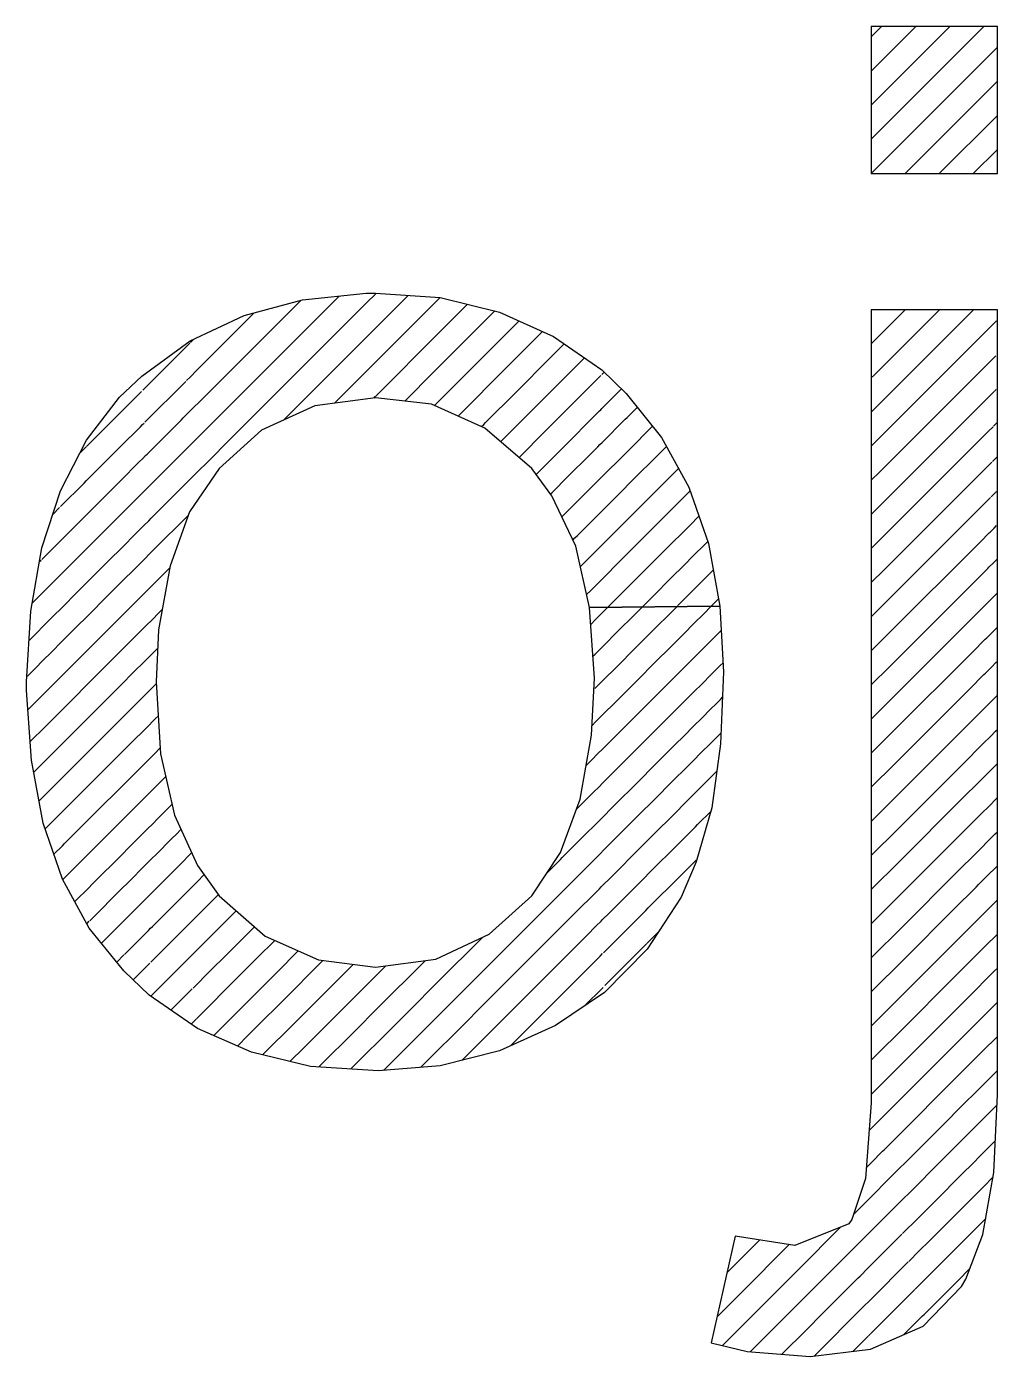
# Model space of a CAD drawing. Header units: metres. Extents: x 0 to 7795, y 0 to 4205.
# Drawn here: x 7277.01 to 7287.07, y 679.2 to 692.99 of the extents above; entities that cross this region are included whole.
import ezdxf

# ---------------------------------------------------------------- set-up
doc = ezdxf.new("R2010")
doc.units = ezdxf.units.M
doc.layers.add('MTH-CARIMBO-TXT1', color=1, linetype='Continuous')

msp = doc.modelspace()

# ---------------------------------------------------------------- linework, layer by layer
at = {"layer": 'MTH-CARIMBO-TXT1', "linetype": 'Continuous'}
for p, q in [((7285.76283, 691.817743), (7286.930269, 692.985183)), ((7285.76283, 692.171296), (7286.576716, 692.985183)), ((7285.76283, 692.52485), (7286.223163, 692.985183)), ((7285.76283, 692.878403), (7285.869609, 692.985183)), ((7285.781264, 691.482624), (7287.070224, 692.771584)), ((7286.113328, 691.461135), (7287.070224, 692.41803)), ((7286.466882, 691.461135), (7287.070224, 692.064477)), ((7286.820435, 691.461135), (7287.070224, 691.710923)), ((7285.76283, 691.46419), (7285.781264, 691.482624)), ((7279.319426, 689.61698), (7279.851651, 690.149205)), ((7279.903739, 689.847739), (7280.248633, 690.192633)), ((7280.534402, 690.124849), (7280.622904, 690.213351)), ((7280.622904, 689.859798), (7280.961511, 690.198404)), ((7280.622904, 689.506244), (7281.292967, 690.176307)), ((7279.273058, 689.924166), (7279.366264, 690.017372)), ((7279.940388, 689.530835), (7280.438288, 690.028735)), ((7280.438288, 690.028735), (7280.534402, 690.124849)), ((7281.384856, 689.914643), (7281.577525, 690.107312)), ((7281.475063, 689.651297), (7281.861755, 690.037988)), ((7285.779966, 689.713559), (7286.115556, 690.049149)), ((7285.797143, 689.377182), (7286.46911, 690.049149)), ((7285.81432, 689.040806), (7286.822663, 690.049149)), ((7278.771823, 689.42293), (7279.248372, 689.899479)), ((7279.248372, 689.899479), (7279.273058, 689.924166)), ((7281.2643, 689.794086), (7281.384856, 689.914643)), ((7281.958754, 689.781435), (7282.111673, 689.934353)), ((7285.831496, 688.704429), (7287.061871, 689.934804)), ((7278.706652, 689.711313), (7278.741041, 689.745702)), ((7279.711422, 689.655422), (7279.903739, 689.847739)), ((7280.142967, 689.37986), (7280.563492, 689.800385)), ((7280.563492, 689.800385), (7280.622904, 689.859798)), ((7280.650421, 689.180208), (7281.2643, 689.794086)), ((7281.865875, 689.688555), (7281.958754, 689.781435)), ((7282.019479, 689.488606), (7282.354944, 689.82407)), ((7278.211853, 689.216513), (7278.700395, 689.705056)), ((7279.17846, 689.476014), (7279.319426, 689.61698)), ((7279.365794, 689.309794), (7279.711422, 689.655422)), ((7281.233104, 689.409337), (7281.475063, 689.651297)), ((7281.56527, 689.38795), (7281.865875, 689.688555)), ((7282.466471, 689.582045), (7282.486389, 689.601962)), ((7282.486389, 689.601962), (7282.580234, 689.695808)), ((7285.76283, 689.696423), (7285.779966, 689.713559)), ((7278.836994, 689.134548), (7279.17846, 689.476014)), ((7279.548901, 689.139348), (7279.940388, 689.530835)), ((7280.198836, 689.082176), (7280.592581, 689.475922)), ((7280.592581, 689.475922), (7280.622904, 689.506244)), ((7281.815726, 689.284853), (7282.019479, 689.488606)), ((7282.080204, 689.195778), (7282.431146, 689.54672)), ((7282.431146, 689.54672), (7282.466471, 689.582045)), ((7282.520426, 689.282446), (7282.789863, 689.551883)), ((7285.848673, 688.368052), (7287.034009, 689.553388)), ((7287.034009, 689.553388), (7287.052617, 689.571996)), ((7278.66604, 689.317147), (7278.701318, 689.352425)), ((7278.701318, 689.352425), (7278.771823, 689.42293)), ((7279.977036, 689.21393), (7280.142967, 689.37986)), ((7280.926451, 689.102684), (7281.233104, 689.409337)), ((7281.234788, 689.057468), (7281.56527, 689.38795)), ((7282.554464, 688.962931), (7282.959809, 689.368276)), ((7282.968981, 689.377448), (7282.99506, 689.403527)), ((7285.76283, 689.342869), (7285.797143, 689.377182)), ((7277.972032, 688.976693), (7278.197519, 689.20218)), ((7278.233537, 688.884645), (7278.65682, 689.307928)), ((7279.108548, 689.052549), (7279.365794, 689.309794)), ((7279.668425, 688.905319), (7279.977036, 689.21393)), ((7281.655477, 689.124604), (7281.815726, 689.284853)), ((7281.765576, 688.88115), (7282.080204, 689.195778)), ((7282.361822, 689.123842), (7282.463243, 689.225263)), ((7282.463243, 689.225263), (7282.520426, 689.282446)), ((7282.97061, 689.025524), (7283.174476, 689.229389)), ((7287.006146, 689.171972), (7287.039071, 689.204896)), ((7287.042725, 689.208551), (7287.057348, 689.223174)), ((7278.69982, 688.997374), (7278.836994, 689.134548)), ((7278.902165, 688.846166), (7279.108548, 689.052549)), ((7279.412161, 689.002608), (7279.548901, 689.139348)), ((7280.605664, 689.135451), (7280.621671, 689.151458)), ((7280.622904, 689.152691), (7280.650421, 689.180208)), ((7281.479301, 688.948428), (7281.655477, 689.124604)), ((7282.140929, 688.902949), (7282.361822, 689.123842)), ((7285.86585, 688.031676), (7287.006146, 689.171972)), ((7277.627487, 688.632147), (7277.960503, 688.965164)), ((7277.960503, 688.965164), (7277.972032, 688.976693)), ((7278.255222, 688.552776), (7278.613245, 688.910799)), ((7278.613245, 688.910799), (7278.631182, 688.928736)), ((7278.631182, 688.928736), (7278.69982, 688.997374)), ((7279.038636, 688.629084), (7279.412161, 689.002608)), ((7282.460014, 688.86848), (7282.554464, 688.962931)), ((7282.588502, 688.643415), (7282.89891, 688.953823)), ((7282.89891, 688.953823), (7282.946723, 689.001636)), ((7282.946723, 689.001636), (7282.959043, 689.013956)), ((7282.959043, 689.013956), (7282.97061, 689.025524)), ((7282.97224, 688.6736), (7283.213071, 688.914431)), ((7283.213071, 688.914431), (7283.232118, 688.933478)), ((7283.232118, 688.933478), (7283.337866, 689.039226)), ((7285.76283, 688.989316), (7285.81432, 689.040806)), ((7277.974677, 688.625784), (7278.186471, 688.837578)), ((7278.186471, 688.837578), (7278.208207, 688.859315)), ((7278.208207, 688.859315), (7278.225257, 688.876364)), ((7278.698322, 688.642322), (7278.902165, 688.846166)), ((7281.723815, 688.839388), (7281.745684, 688.861258)), ((7281.745684, 688.861258), (7281.765576, 688.88115)), ((7281.921477, 688.683497), (7282.140929, 688.902949)), ((7282.292498, 688.700965), (7282.460014, 688.86848)), ((7283.244934, 688.592741), (7283.495358, 688.843165)), ((7285.883026, 687.695299), (7286.978284, 688.790557)), ((7286.978284, 688.790557), (7287.025524, 688.837797)), ((7287.030767, 688.84304), (7287.051749, 688.864022)), ((7287.051749, 688.864022), (7287.06533, 688.877603)), ((7278.596325, 688.540325), (7278.698322, 688.642322)), ((7282.201654, 688.61012), (7282.292498, 688.700965)), ((7282.456785, 688.511698), (7282.588502, 688.643415)), ((7282.92752, 688.62888), (7282.950585, 688.651945)), ((7282.950585, 688.651945), (7282.97224, 688.6736)), ((7283.594656, 688.58891), (7283.639868, 688.634121)), ((7285.76283, 688.635763), (7285.831496, 688.704429)), ((7277.558105, 688.562766), (7277.623371, 688.628031)), ((7277.629563, 688.280671), (7277.939137, 688.590245)), ((7277.939137, 688.590245), (7277.974677, 688.625784)), ((7278.175422, 688.472976), (7278.212276, 688.50983)), ((7278.212276, 688.50983), (7278.241183, 688.538737)), ((7278.241183, 688.538737), (7278.255222, 688.552776)), ((7278.276907, 688.220907), (7278.56967, 688.51367)), ((7278.56967, 688.51367), (7278.596325, 688.540325)), ((7278.696824, 688.287271), (7278.967336, 688.557784)), ((7278.967336, 688.557784), (7279.038636, 688.629084)), ((7282.111402, 688.519869), (7282.201654, 688.61012)), ((7282.289289, 688.344203), (7282.456785, 688.511698)), ((7282.62254, 688.3239), (7282.838011, 688.53937)), ((7282.838011, 688.53937), (7282.92752, 688.62888)), ((7282.973869, 688.321675), (7283.19983, 688.547636)), ((7283.19983, 688.547636), (7283.244934, 688.592741)), ((7283.257751, 688.252004), (7283.584654, 688.578907)), ((7283.584654, 688.578907), (7283.594656, 688.58891)), ((7287.01881, 688.477529), (7287.046151, 688.50487)), ((7287.046151, 688.50487), (7287.063847, 688.522566)), ((7277.977322, 688.274876), (7278.175422, 688.472976)), ((7283.609011, 688.249711), (7283.765429, 688.406129)), ((7285.76283, 688.282209), (7285.848673, 688.368052)), ((7285.900203, 687.358922), (7286.950422, 688.409141)), ((7286.950422, 688.409141), (7287.011978, 688.470697)), ((7277.359066, 688.010173), (7277.603115, 688.254222)), ((7277.603115, 688.254222), (7277.629563, 688.280671)), ((7277.917772, 688.215325), (7277.977322, 688.274876)), ((7278.257109, 688.201109), (7278.276907, 688.220907)), ((7278.561468, 688.151915), (7278.696824, 688.287271)), ((7282.453556, 688.154916), (7282.62254, 688.3239)), ((7282.777111, 688.124918), (7282.908318, 688.256124)), ((7282.908318, 688.256124), (7282.942127, 688.289933)), ((7282.942127, 688.289933), (7282.973869, 688.321675)), ((7283.186588, 688.180841), (7283.257751, 688.252004)), ((7283.574406, 688.215106), (7283.609011, 688.249711)), ((7277.63164, 687.929194), (7277.917772, 688.215325)), ((7277.979967, 687.923967), (7278.164374, 688.108374)), ((7278.164374, 688.108374), (7278.216344, 688.160345)), ((7278.216344, 688.160345), (7278.257109, 688.201109)), ((7278.298591, 687.889038), (7278.526095, 688.116542)), ((7278.526095, 688.116542), (7278.561468, 688.151915)), ((7282.439282, 688.140642), (7282.453556, 688.154916)), ((7282.656577, 688.004384), (7282.777111, 688.124918)), ((7282.975498, 687.969751), (7283.186588, 688.180841)), ((7283.270567, 687.911267), (7283.574406, 688.215106)), ((7283.623366, 687.910512), (7283.871697, 688.158843)), ((7283.873683, 688.160829), (7283.885947, 688.173093)), ((7286.922559, 688.027725), (7286.998432, 688.103598)), ((7287.006853, 688.112019), (7287.040552, 688.145718)), ((7287.040552, 688.145718), (7287.062364, 688.16753)), ((7277.277353, 687.92846), (7277.349108, 688.000216)), ((7282.555977, 687.903783), (7282.656577, 688.004384)), ((7282.933669, 687.927922), (7282.975498, 687.969751)), ((7285.76283, 687.928656), (7285.86585, 688.031676)), ((7285.91738, 687.022546), (7286.922559, 688.027725)), ((7277.361023, 687.658577), (7277.582859, 687.880413)), ((7277.582859, 687.880413), (7277.63164, 687.929194)), ((7277.633717, 687.577717), (7277.896406, 687.840406)), ((7277.896406, 687.840406), (7277.979967, 687.923967)), ((7278.153325, 687.743772), (7278.220413, 687.81086)), ((7278.220413, 687.81086), (7278.273034, 687.863481)), ((7278.273034, 687.863481), (7278.298591, 687.889038)), ((7278.52661, 687.763504), (7278.681373, 687.918266)), ((7282.716212, 687.710465), (7282.889115, 687.883368)), ((7282.889115, 687.883368), (7282.933669, 687.927922)), ((7282.977128, 687.617827), (7283.173346, 687.814046)), ((7283.173346, 687.814046), (7283.270567, 687.911267)), ((7283.283383, 687.57053), (7283.564158, 687.851304)), ((7283.564158, 687.851304), (7283.623366, 687.910512)), ((7283.864727, 687.79832), (7283.880354, 687.813947)), ((7283.880354, 687.813947), (7283.97686, 687.910453)), ((7287.034954, 687.786566), (7287.060881, 687.812493)), ((7277.982612, 687.573059), (7278.153325, 687.743772)), ((7278.320276, 687.557169), (7278.482519, 687.719413)), ((7278.482519, 687.719413), (7278.52661, 687.763504)), ((7282.669251, 687.663504), (7282.690615, 687.684868)), ((7282.690615, 687.684868), (7282.716212, 687.710465)), ((7283.637721, 687.571314), (7283.864727, 687.79832)), ((7285.76283, 687.575102), (7285.883026, 687.695299)), ((7286.894697, 687.64631), (7286.984886, 687.736498)), ((7286.984886, 687.736498), (7286.994896, 687.746508)), ((7286.994896, 687.746508), (7287.034954, 687.786566)), ((7277.16455, 687.462104), (7277.329691, 687.627245)), ((7277.329691, 687.627245), (7277.361023, 687.658577)), ((7277.562604, 687.506604), (7277.633717, 687.577717)), ((7277.87504, 687.465487), (7277.982612, 687.573059)), ((7278.28896, 687.525854), (7278.320276, 687.557169)), ((7282.869912, 687.510612), (7282.92521, 687.56591)), ((7282.92521, 687.56591), (7282.977128, 687.617827)), ((7283.160105, 687.447251), (7283.283383, 687.57053)), ((7283.55391, 687.487503), (7283.637721, 687.571314)), ((7283.887024, 687.467064), (7284.067774, 687.647814)), ((7285.934556, 686.686169), (7286.894697, 687.64631)), ((7277.138781, 687.436335), (7277.157819, 687.455373)), ((7277.36298, 687.30698), (7277.562604, 687.506604)), ((7277.635793, 687.226241), (7277.87504, 687.465487)), ((7278.142277, 687.37917), (7278.224481, 687.461375)), ((7278.224481, 687.461375), (7278.28896, 687.525854)), ((7282.746969, 687.387668), (7282.869912, 687.510612)), ((7282.978757, 687.265903), (7283.160105, 687.447251)), ((7283.2962, 687.229792), (7283.55391, 687.487503)), ((7283.652076, 687.232115), (7283.857758, 687.437797)), ((7283.857758, 687.437797), (7283.887024, 687.467064)), ((7286.982938, 687.380997), (7287.029355, 687.427414)), ((7287.029355, 687.427414), (7287.059398, 687.457457)), ((7287.059398, 687.457457), (7287.070224, 687.468283)), ((7277.166391, 687.110392), (7277.310274, 687.254275)), ((7277.310274, 687.254275), (7277.36298, 687.30698)), ((7277.985257, 687.222151), (7278.142277, 687.37917)), ((7278.34196, 687.225301), (7278.438944, 687.322285)), ((7278.438944, 687.322285), (7278.489347, 687.372688)), ((7282.916752, 687.203898), (7282.978757, 687.265903)), ((7283.893695, 687.120181), (7284.061316, 687.287802)), ((7284.061316, 687.287802), (7284.078828, 687.305314)), ((7284.078828, 687.305314), (7284.125328, 687.351814)), ((7285.76283, 687.221549), (7285.900203, 687.358922)), ((7285.951733, 686.349792), (7286.866835, 687.264894)), ((7286.866835, 687.264894), (7286.97134, 687.369399)), ((7286.97134, 687.369399), (7286.982938, 687.380997)), ((7277.364937, 686.955384), (7277.542348, 687.132795)), ((7277.542348, 687.132795), (7277.635793, 687.226241)), ((7277.853674, 687.090568), (7277.985257, 687.222151)), ((7278.22855, 687.11189), (7278.304886, 687.188226)), ((7278.304886, 687.188226), (7278.34196, 687.225301)), ((7282.81156, 687.098706), (7282.85071, 687.137856)), ((7282.85071, 687.137856), (7282.916752, 687.203898)), ((7283.146863, 687.080456), (7283.2962, 687.229792)), ((7283.309016, 686.889055), (7283.543662, 687.123702)), ((7283.543662, 687.123702), (7283.652076, 687.232115)), ((7283.850788, 687.077274), (7283.893695, 687.120181)), ((7277.066133, 687.010133), (7277.140204, 687.084205)), ((7277.140204, 687.084205), (7277.166391, 687.110392)), ((7277.63787, 686.874764), (7277.853674, 687.090568)), ((7277.987902, 686.871242), (7278.131228, 687.014568)), ((7278.131228, 687.014568), (7278.22855, 687.11189)), ((7282.980386, 686.913979), (7283.146863, 687.080456)), ((7283.66643, 686.892917), (7283.850788, 687.077274)), ((7284.08358, 686.956513), (7284.180249, 687.053181)), ((7285.76283, 686.867996), (7285.91738, 687.022546)), ((7286.838973, 686.883478), (7286.957794, 687.002299)), ((7286.957794, 687.002299), (7286.970981, 687.015487)), ((7286.970981, 687.015487), (7287.023756, 687.068262)), ((7287.023756, 687.068262), (7287.057915, 687.102421)), ((7287.057915, 687.102421), (7287.070224, 687.114729)), ((7277.168233, 686.75868), (7277.290857, 686.881304)), ((7277.290857, 686.881304), (7277.364937, 686.955384)), ((7277.522092, 686.758986), (7277.63787, 686.874764)), ((7277.832308, 686.715649), (7277.987902, 686.871242)), ((7278.232618, 686.762405), (7278.320812, 686.850599)), ((7278.320812, 686.850599), (7278.363645, 686.893432)), ((7278.363645, 686.893432), (7278.395369, 686.925156)), ((7278.395369, 686.925156), (7278.411856, 686.941643)), ((7282.854296, 686.787889), (7282.908294, 686.841887)), ((7282.908294, 686.841887), (7282.980386, 686.913979)), ((7283.133621, 686.713661), (7283.309016, 686.889055)), ((7283.533414, 686.759901), (7283.66643, 686.892917)), ((7283.900366, 686.773299), (7284.047174, 686.920107)), ((7284.047174, 686.920107), (7284.08358, 686.956513)), ((7285.96891, 686.013415), (7286.838973, 686.883478)), ((7277.053216, 686.643663), (7277.12259, 686.713037)), ((7277.12259, 686.713037), (7277.168233, 686.75868)), ((7277.366894, 686.603788), (7277.522092, 686.758986)), ((7277.639947, 686.523287), (7277.832308, 686.715649)), ((7278.12018, 686.649967), (7278.232618, 686.762405)), ((7282.982015, 686.562055), (7283.133621, 686.713661)), ((7283.321832, 686.548318), (7283.533414, 686.759901)), ((7283.680785, 686.553718), (7283.843818, 686.716751)), ((7283.843818, 686.716751), (7283.900366, 686.773299)), ((7284.088332, 686.607712), (7284.183108, 686.702487)), ((7284.183108, 686.702487), (7284.195339, 686.714718)), ((7284.195339, 686.714718), (7284.207775, 686.727154)), ((7286.959024, 686.649976), (7287.018158, 686.70911)), ((7287.018158, 686.70911), (7287.056432, 686.747384)), ((7287.056432, 686.747384), (7287.070224, 686.761176)), ((7277.035463, 686.62591), (7277.053216, 686.643663)), ((7277.27144, 686.508334), (7277.366894, 686.603788)), ((7277.990547, 686.520334), (7278.12018, 686.649967)), ((7284.033032, 686.552411), (7284.088332, 686.607712)), ((7285.76283, 686.514442), (7285.934556, 686.686169)), ((7286.81111, 686.502063), (7286.944248, 686.6352)), ((7286.944248, 686.6352), (7286.959024, 686.649976)), ((7277.170074, 686.406968), (7277.27144, 686.508334)), ((7277.501837, 686.385177), (7277.639947, 686.523287)), ((7277.810942, 686.340729), (7277.990547, 686.520334)), ((7278.236687, 686.412921), (7278.336738, 686.512971)), ((7278.336738, 686.512971), (7278.366287, 686.542521)), ((7282.877866, 686.457906), (7282.899836, 686.479875)), ((7282.899836, 686.479875), (7282.982015, 686.562055)), ((7283.120379, 686.346866), (7283.321832, 686.548318)), ((7283.523167, 686.396099), (7283.680785, 686.553718)), ((7283.907037, 686.426416), (7284.033032, 686.552411)), ((7285.986087, 685.677039), (7286.81111, 686.502063)), ((7277.015066, 686.25196), (7277.054916, 686.29181)), ((7277.054916, 686.29181), (7277.104975, 686.341869)), ((7277.104975, 686.341869), (7277.170074, 686.406968)), ((7277.368851, 686.252191), (7277.501837, 686.385177)), ((7277.642023, 686.17181), (7277.810942, 686.340729)), ((7278.109131, 686.285365), (7278.236687, 686.412921)), ((7282.983645, 686.210131), (7283.120379, 686.346866)), ((7283.334648, 686.207581), (7283.523167, 686.396099)), ((7283.69514, 686.214519), (7283.836849, 686.356228)), ((7283.836849, 686.356228), (7283.907037, 686.426416)), ((7284.093085, 686.25891), (7284.168651, 686.334477)), ((7284.168651, 686.334477), (7284.19718, 686.363006)), ((7284.19718, 686.363006), (7284.226189, 686.392015)), ((7285.76283, 686.160889), (7285.951733, 686.349792)), ((7286.947067, 686.284466), (7287.012559, 686.349958)), ((7287.012559, 686.349958), (7287.054949, 686.392348)), ((7287.054949, 686.392348), (7287.070224, 686.407623)), ((7277.252023, 686.135363), (7277.368851, 686.252191)), ((7277.481581, 686.011368), (7277.642023, 686.17181)), ((7277.789577, 685.96581), (7277.993192, 686.169426)), ((7277.993192, 686.169426), (7278.109131, 686.285365)), ((7278.240755, 686.063436), (7278.351309, 686.173989)), ((7282.897488, 686.123975), (7282.983645, 686.210131)), ((7283.107138, 685.98007), (7283.334648, 686.207581)), ((7283.512919, 686.032298), (7283.69514, 686.214519)), ((7283.913708, 686.079534), (7284.01889, 686.184716)), ((7284.01889, 686.184716), (7284.093085, 686.25891)), ((7286.783248, 686.120647), (7286.930702, 686.2681)), ((7286.930702, 686.2681), (7286.947067, 686.284466)), ((7277.08736, 685.970701), (7277.171916, 686.055256)), ((7277.171916, 686.055256), (7277.252023, 686.135363)), ((7278.098082, 685.920763), (7278.240755, 686.063436)), ((7283.347465, 685.866844), (7283.512919, 686.032298)), ((7283.829879, 685.995705), (7283.913708, 686.079534)), ((7284.199022, 686.011294), (7284.220677, 686.03295)), ((7285.76283, 685.807335), (7285.96891, 686.013415)), ((7286.003263, 685.340662), (7286.783248, 686.120647)), ((7287.00696, 685.990806), (7287.053466, 686.037311)), ((7287.053466, 686.037311), (7287.070224, 686.054069)), ((7277.021442, 685.904783), (7277.056616, 685.939956)), ((7277.056616, 685.939956), (7277.08736, 685.970701)), ((7277.232606, 685.762393), (7277.370808, 685.900595)), ((7277.370808, 685.900595), (7277.481581, 686.011368)), ((7277.6441, 685.820334), (7277.789577, 685.96581)), ((7277.995837, 685.818517), (7278.098082, 685.920763)), ((7282.985274, 685.858207), (7283.107138, 685.98007)), ((7283.502671, 685.668497), (7283.709495, 685.875321)), ((7283.709495, 685.875321), (7283.829879, 685.995705)), ((7284.004748, 685.81702), (7284.097837, 685.910109)), ((7284.097837, 685.910109), (7284.154193, 685.966466)), ((7284.154193, 685.966466), (7284.199022, 686.011294)), ((7286.755386, 685.739231), (7286.917156, 685.901001)), ((7286.917156, 685.901001), (7286.93511, 685.918955)), ((7286.93511, 685.918955), (7287.00696, 685.990806)), ((7277.173757, 685.703544), (7277.232606, 685.762393)), ((7277.461325, 685.637559), (7277.6441, 685.820334)), ((7277.768211, 685.590891), (7277.995837, 685.818517)), ((7278.244824, 685.713951), (7278.34299, 685.812117)), ((7278.34299, 685.812117), (7278.372904, 685.842031)), ((7282.869256, 685.742188), (7282.908488, 685.781421)), ((7282.908488, 685.781421), (7282.985274, 685.858207)), ((7283.093896, 685.613275), (7283.347465, 685.866844)), ((7283.920379, 685.732651), (7284.004748, 685.81702)), ((7286.02044, 685.004285), (7286.755386, 685.739231)), ((7277.069745, 685.599532), (7277.173757, 685.703544)), ((7277.372765, 685.548998), (7277.461325, 685.637559)), ((7278.087034, 685.556161), (7278.244824, 685.713951)), ((7282.986903, 685.506283), (7283.093896, 685.613275)), ((7283.360281, 685.526107), (7283.502671, 685.668497)), ((7283.72385, 685.536122), (7283.822909, 685.635182)), ((7283.822909, 685.635182), (7283.920379, 685.732651)), ((7284.139735, 685.598455), (7284.200863, 685.659582)), ((7285.76283, 685.453782), (7285.986087, 685.677039)), ((7286.923152, 685.553444), (7287.001362, 685.631654)), ((7287.001362, 685.631654), (7287.051983, 685.682275)), ((7287.051983, 685.682275), (7287.070224, 685.700516)), ((7277.045239, 685.575026), (7277.058316, 685.588103)), ((7277.058316, 685.588103), (7277.069745, 685.599532)), ((7277.213189, 685.389422), (7277.372765, 685.548998)), ((7277.44107, 685.26375), (7277.646177, 685.468857)), ((7277.646177, 685.468857), (7277.768211, 685.590891)), ((7277.746845, 685.215972), (7277.998482, 685.467609)), ((7277.998482, 685.467609), (7278.087034, 685.556161)), ((7278.334671, 685.450245), (7278.392917, 685.50849)), ((7282.919487, 685.438867), (7282.986903, 685.506283)), ((7283.080654, 685.24648), (7283.360281, 685.526107)), ((7283.492423, 685.304695), (7283.72385, 685.536122)), ((7283.990606, 685.449325), (7284.102589, 685.561308)), ((7284.102589, 685.561308), (7284.139735, 685.598455)), ((7286.727523, 685.357815), (7286.903609, 685.533901)), ((7286.903609, 685.533901), (7286.923152, 685.553444)), ((7277.081742, 685.257975), (7277.175599, 685.351832)), ((7277.175599, 685.351832), (7277.213189, 685.389422)), ((7278.075985, 685.191559), (7278.248892, 685.364466)), ((7278.248892, 685.364466), (7278.334671, 685.450245)), ((7282.807639, 685.327018), (7282.876527, 685.395906)), ((7282.876527, 685.395906), (7282.919487, 685.438867)), ((7283.81594, 685.274659), (7283.927049, 685.385768)), ((7283.927049, 685.385768), (7283.990606, 685.449325)), ((7285.76283, 685.100229), (7286.003263, 685.340662)), ((7286.037617, 684.667909), (7286.727523, 685.357815)), ((7286.995763, 685.272502), (7287.0505, 685.327238)), ((7287.0505, 685.327238), (7287.070224, 685.346962)), ((7277.193772, 685.016452), (7277.374722, 685.197402)), ((7277.374722, 685.197402), (7277.44107, 685.26375)), ((7277.648253, 685.11738), (7277.746845, 685.215972)), ((7278.001127, 685.116701), (7278.075985, 685.191559)), ((7278.382128, 685.144148), (7278.430658, 685.192678)), ((7278.430658, 685.192678), (7278.449306, 685.211326)), ((7282.988532, 685.154358), (7283.080654, 685.24648)), ((7283.373097, 685.18537), (7283.492423, 685.304695)), ((7283.482175, 684.940894), (7283.738204, 685.196924)), ((7283.738204, 685.196924), (7283.81594, 685.274659)), ((7283.976463, 685.081629), (7284.107341, 685.212507)), ((7284.107341, 685.212507), (7284.125278, 685.230444)), ((7284.125278, 685.230444), (7284.163227, 685.268393)), ((7286.890063, 685.166802), (7286.911195, 685.187934)), ((7286.911195, 685.187934), (7286.995763, 685.272502)), ((7277.420814, 684.889941), (7277.648253, 685.11738)), ((7277.725479, 684.841053), (7278.001127, 685.116701)), ((7278.252961, 685.014981), (7278.326352, 685.088372)), ((7278.326352, 685.088372), (7278.382128, 685.144148)), ((7282.75205, 684.917876), (7282.893497, 685.059323)), ((7282.893497, 685.059323), (7282.930487, 685.096313)), ((7282.930487, 685.096313), (7282.988532, 685.154358)), ((7283.067413, 684.879685), (7283.373097, 685.18537)), ((7283.93372, 685.038886), (7283.976463, 685.081629)), ((7286.699661, 684.9764), (7286.890063, 685.166802)), ((7277.136663, 684.959343), (7277.17744, 685.00012)), ((7277.17744, 685.00012), (7277.193772, 685.016452)), ((7278.064937, 684.826957), (7278.252961, 685.014981)), ((7278.472397, 684.880864), (7278.513898, 684.922364)), ((7282.706693, 684.872518), (7282.75205, 684.917876)), ((7283.385914, 684.844633), (7283.482175, 684.940894)), ((7283.752559, 684.857725), (7283.80897, 684.914136)), ((7283.80897, 684.914136), (7283.93372, 685.038886)), ((7285.76283, 684.746675), (7286.02044, 685.004285)), ((7286.054793, 684.331532), (7286.699661, 684.9764)), ((7286.899238, 684.822423), (7286.990165, 684.91335)), ((7286.990165, 684.91335), (7287.049017, 684.972202)), ((7287.049017, 684.972202), (7287.070224, 684.993409)), ((7277.199926, 684.669052), (7277.376679, 684.845805)), ((7277.376679, 684.845805), (7277.420814, 684.889941)), ((7277.65033, 684.765904), (7277.725479, 684.841053)), ((7278.003772, 684.765792), (7278.064937, 684.826957)), ((7278.318033, 684.7265), (7278.364395, 684.772862)), ((7278.364395, 684.772862), (7278.472397, 684.880864)), ((7282.941486, 684.753759), (7282.990162, 684.802434)), ((7282.990162, 684.802434), (7283.067413, 684.879685)), ((7283.054171, 684.51289), (7283.385914, 684.844633)), ((7283.471927, 684.577093), (7283.752559, 684.857725)), ((7283.962321, 684.713934), (7284.102056, 684.853669)), ((7286.671799, 684.594984), (7286.876517, 684.799702)), ((7286.876517, 684.799702), (7286.899238, 684.822423)), ((7277.400558, 684.516132), (7277.65033, 684.765904)), ((7277.704113, 684.466133), (7278.003772, 684.765792)), ((7278.053888, 684.462355), (7278.257029, 684.665496)), ((7278.257029, 684.665496), (7278.318033, 684.7265)), ((7278.559876, 684.614789), (7278.607139, 684.662052)), ((7282.791854, 684.604126), (7282.910468, 684.72274)), ((7282.910468, 684.72274), (7282.941486, 684.753759)), ((7283.802, 684.553613), (7283.940391, 684.692003)), ((7283.940391, 684.692003), (7283.962321, 684.713934)), ((7285.76283, 684.393122), (7286.037617, 684.667909)), ((7287.047534, 684.617166), (7287.070224, 684.639856)), ((7277.378635, 684.494209), (7277.400558, 684.516132)), ((7278.346662, 684.401575), (7278.514136, 684.569049)), ((7278.514136, 684.569049), (7278.559876, 684.614789)), ((7282.559278, 684.37155), (7282.791854, 684.604126)), ((7282.991791, 684.45051), (7283.054171, 684.51289)), ((7283.040929, 684.146095), (7283.39873, 684.503896)), ((7283.39873, 684.503896), (7283.471927, 684.577093)), ((7283.461679, 684.213291), (7283.766914, 684.518526)), ((7283.766914, 684.518526), (7283.802, 684.553613)), ((7286.07197, 683.995155), (7286.671799, 684.594984)), ((7286.887281, 684.456913), (7286.984566, 684.554198)), ((7286.984566, 684.554198), (7287.047534, 684.617166)), ((7277.290839, 684.406413), (7277.378635, 684.494209)), ((7277.382192, 684.144212), (7277.652407, 684.414427)), ((7277.652407, 684.414427), (7277.704113, 684.466133)), ((7277.682748, 684.091214), (7278.006417, 684.414884)), ((7278.006417, 684.414884), (7278.053888, 684.462355)), ((7278.261098, 684.316011), (7278.309715, 684.364628)), ((7278.309715, 684.364628), (7278.346662, 684.401575)), ((7278.594369, 684.295728), (7278.718058, 684.419417)), ((7282.540849, 684.353122), (7282.559278, 684.37155)), ((7282.831658, 684.290377), (7282.927438, 684.386158)), ((7282.927438, 684.386158), (7282.952486, 684.411205)), ((7282.952486, 684.411205), (7282.991791, 684.45051)), ((7286.643937, 684.213568), (7286.862971, 684.432603)), ((7286.862971, 684.432603), (7286.887281, 684.456913)), ((7278.04284, 684.097753), (7278.261098, 684.316011)), ((7278.328929, 684.030289), (7278.555875, 684.257235)), ((7278.555875, 684.257235), (7278.594369, 684.295728)), ((7282.406021, 684.218294), (7282.540849, 684.353122)), ((7282.643853, 684.102572), (7282.831658, 684.290377)), ((7283.79503, 684.193089), (7283.947062, 684.345121)), ((7285.76283, 684.039568), (7286.054793, 684.331532)), ((7286.978967, 684.195046), (7287.046051, 684.262129)), ((7287.046051, 684.262129), (7287.070224, 684.286302)), ((7277.654484, 684.06295), (7277.682748, 684.091214)), ((7278.009062, 684.063976), (7278.04284, 684.097753)), ((7278.628862, 683.976668), (7278.777611, 684.125417)), ((7278.777611, 684.125417), (7278.845831, 684.193637)), ((7282.530227, 683.988946), (7282.643853, 684.102572)), ((7282.963485, 684.068651), (7282.99342, 684.098586)), ((7282.99342, 684.098586), (7283.040929, 684.146095)), ((7283.027688, 683.7793), (7283.411546, 684.163159)), ((7283.411546, 684.163159), (7283.461679, 684.213291)), ((7283.451431, 683.84949), (7283.781269, 684.179328)), ((7283.781269, 684.179328), (7283.79503, 684.193089)), ((7286.089147, 683.658778), (7286.643937, 684.213568)), ((7286.849425, 684.065503), (7286.875323, 684.091402)), ((7286.875323, 684.091402), (7286.978967, 684.195046)), ((7277.506778, 683.915244), (7277.654484, 684.06295)), ((7277.661382, 683.716295), (7278.009062, 684.063976)), ((7278.031791, 683.733151), (7278.265167, 683.966526)), ((7278.265167, 683.966526), (7278.301396, 684.002755)), ((7278.301396, 684.002755), (7278.328929, 684.030289)), ((7278.597614, 683.94542), (7278.628862, 683.976668)), ((7278.777611, 683.771864), (7278.993145, 683.987398)), ((7282.286303, 683.745022), (7282.530227, 683.988946)), ((7282.728429, 683.833594), (7282.871462, 683.976628)), ((7282.871462, 683.976628), (7282.944409, 684.049575)), ((7282.944409, 684.049575), (7282.963485, 684.068651)), ((7285.76283, 683.686015), (7286.07197, 683.995155)), ((7286.616074, 683.832153), (7286.849425, 684.065503)), ((7278.311196, 683.659002), (7278.597614, 683.94542)), ((7279.058919, 683.699619), (7279.179301, 683.820001)), ((7282.519606, 683.624771), (7282.728429, 683.833594)), ((7283.014446, 683.412505), (7283.424363, 683.822422)), ((7283.424363, 683.822422), (7283.451431, 683.84949)), ((7286.106323, 683.322402), (7286.616074, 683.832153)), ((7286.863366, 683.725891), (7286.973369, 683.835894)), ((7286.973369, 683.835894), (7287.044568, 683.907093)), ((7287.044568, 683.907093), (7287.070224, 683.932749)), ((7277.631363, 683.686276), (7277.65656, 683.711473)), ((7277.78297, 683.48433), (7278.011707, 683.713067)), ((7278.011707, 683.713067), (7278.031791, 683.733151)), ((7278.663355, 683.657608), (7278.777611, 683.771864)), ((7278.936878, 683.577577), (7279.058919, 683.699619)), ((7282.171919, 683.630638), (7282.286303, 683.745022)), ((7282.911266, 683.662878), (7282.961379, 683.712992)), ((7282.961379, 683.712992), (7282.974485, 683.726097)), ((7282.974485, 683.726097), (7282.99505, 683.746662)), ((7282.99505, 683.746662), (7283.027688, 683.7793)), ((7286.588212, 683.450737), (7286.835879, 683.698404)), ((7286.835879, 683.698404), (7286.863366, 683.725891)), ((7278.020743, 683.368549), (7278.269235, 683.617041)), ((7278.269235, 683.617041), (7278.293077, 683.640883)), ((7278.293077, 683.640883), (7278.311196, 683.659002)), ((7278.293463, 683.287716), (7278.639353, 683.633606)), ((7278.639353, 683.633606), (7278.663355, 683.657608)), ((7278.777611, 683.41831), (7278.936878, 683.577577)), ((7279.119644, 683.40679), (7279.367863, 683.655009)), ((7281.260396, 683.072669), (7281.734703, 683.546975)), ((7281.828542, 683.287261), (7282.171919, 683.630638)), ((7282.341079, 683.446245), (7282.519606, 683.624771)), ((7282.508984, 683.260596), (7282.813004, 683.564617)), ((7282.813004, 683.564617), (7282.911266, 683.662878)), ((7283.441183, 683.485689), (7283.554798, 683.599304)), ((7285.76283, 683.332462), (7286.089147, 683.658778)), ((7286.96777, 683.476742), (7287.043085, 683.552056)), ((7287.043085, 683.552056), (7287.070224, 683.579195)), ((7278.697848, 683.338547), (7278.777611, 683.41831)), ((7278.868004, 683.15515), (7279.119644, 683.40679)), ((7279.460661, 683.394254), (7279.516931, 683.450523)), ((7279.516931, 683.450523), (7279.579141, 683.512734)), ((7279.608217, 683.188256), (7279.823655, 683.403694)), ((7282.078331, 683.183497), (7282.341079, 683.446245)), ((7282.985484, 683.383543), (7282.996679, 683.394738)), ((7282.996679, 683.394738), (7283.014446, 683.412505)), ((7283.001204, 683.04571), (7283.437179, 683.481685)), ((7286.1235, 682.986025), (7286.588212, 683.450737)), ((7286.851409, 683.360381), (7286.96777, 683.476742)), ((7277.941573, 683.28938), (7278.014352, 683.362159)), ((7278.111236, 683.105489), (7278.273304, 683.267557)), ((7278.273304, 683.267557), (7278.284758, 683.279011)), ((7278.292856, 682.933556), (7278.681092, 683.321792)), ((7278.681092, 683.321792), (7278.697848, 683.338547)), ((7279.180369, 683.113961), (7279.460661, 683.394254)), ((7280.028592, 683.255078), (7280.050665, 683.277151)), ((7280.050665, 683.277151), (7280.07822, 683.304706)), ((7280.174483, 683.047416), (7280.392049, 683.264981)), ((7280.634986, 682.800812), (7281.137294, 683.30312)), ((7281.615611, 683.074331), (7281.828542, 683.287261)), ((7282.395855, 683.147467), (7282.508984, 683.260596)), ((7282.498362, 682.896421), (7282.89758, 683.295639)), ((7282.89758, 683.295639), (7282.95107, 683.349129)), ((7282.95107, 683.349129), (7282.97835, 683.376409)), ((7285.76283, 682.978908), (7286.106323, 683.322402)), ((7286.56035, 683.069321), (7286.822333, 683.331304)), ((7286.822333, 683.331304), (7286.851409, 683.360381)), ((7278.777611, 683.064757), (7278.868004, 683.15515)), ((7279.413355, 682.993395), (7279.608217, 683.188256)), ((7279.699503, 682.925989), (7280.028592, 683.255078)), ((7280.298302, 682.817681), (7280.62543, 683.14481)), ((7280.62543, 683.14481), (7280.730465, 683.249845)), ((7281.856665, 682.961831), (7282.078331, 683.183497)), ((7281.984744, 682.736356), (7282.395855, 683.147467)), ((7286.962171, 683.11759), (7287.041602, 683.19702)), ((7287.041602, 683.19702), (7287.070224, 683.225642)), ((7278.502485, 682.789631), (7278.722831, 683.009977)), ((7278.732341, 683.019487), (7278.777611, 683.064757)), ((7278.79913, 682.732723), (7279.180369, 683.113961)), ((7279.241093, 682.821133), (7279.413355, 682.993395)), ((7280.000205, 682.873137), (7280.174483, 683.047416)), ((7280.978226, 682.790499), (7281.260396, 683.072669)), ((7281.274171, 682.73289), (7281.615611, 683.074331)), ((7282.785814, 682.83032), (7282.982155, 683.026661)), ((7285.76283, 682.625355), (7286.1235, 682.986025)), ((7286.140677, 682.649648), (7286.56035, 683.069321)), ((7286.808787, 682.964205), (7286.839452, 682.99487)), ((7286.839452, 682.99487), (7286.962171, 683.11759)), ((7279.366049, 682.592535), (7279.699503, 682.925989)), ((7279.790789, 682.663722), (7280.000205, 682.873137)), ((7281.406554, 682.51172), (7281.856665, 682.961831)), ((7282.022526, 682.420585), (7282.450631, 682.84869)), ((7282.450631, 682.84869), (7282.498362, 682.896421)), ((7286.532488, 682.687906), (7286.808787, 682.964205)), ((7287.040119, 682.841984), (7287.070224, 682.872089)), ((7278.766834, 682.700427), (7278.777611, 682.711204)), ((7278.777611, 682.711204), (7278.79913, 682.732723)), ((7278.946423, 682.526462), (7279.241093, 682.821133)), ((7279.971817, 682.491196), (7280.298302, 682.817681)), ((7280.42212, 682.587946), (7280.634986, 682.800812)), ((7280.644541, 682.456814), (7280.978226, 682.790499)), ((7280.705535, 682.164254), (7281.274171, 682.73289)), ((7281.884789, 682.636401), (7281.984744, 682.736356)), ((7286.827495, 682.629359), (7286.956573, 682.758438)), ((7286.956573, 682.758438), (7287.040119, 682.841984)), ((7278.712114, 682.645707), (7278.76457, 682.698163)), ((7279.301818, 682.528304), (7279.366049, 682.592535)), ((7279.453162, 682.326095), (7279.790789, 682.663722)), ((7280.033654, 682.19948), (7280.42212, 682.587946)), ((7281.517573, 682.269186), (7281.884789, 682.636401)), ((7285.76283, 682.271801), (7286.140677, 682.649648)), ((7286.157853, 682.313272), (7286.532488, 682.687906)), ((7286.504625, 682.30649), (7286.795241, 682.597105)), ((7286.795241, 682.597105), (7286.827495, 682.629359)), ((7279.191946, 682.418432), (7279.301818, 682.528304)), ((7279.882076, 682.401455), (7279.971817, 682.491196)), ((7280.545938, 682.358211), (7280.644541, 682.456814)), ((7281.287946, 682.393112), (7281.406554, 682.51172)), ((7286.950974, 682.399286), (7287.038636, 682.486947)), ((7287.038636, 682.486947), (7287.070224, 682.518535)), ((7279.737391, 682.256771), (7279.882076, 682.401455)), ((7280.365994, 682.178267), (7280.545938, 682.358211)), ((7281.090416, 682.195582), (7281.287946, 682.393112)), ((7285.767374, 681.922793), (7286.157853, 682.313272)), ((7286.17503, 681.976895), (7286.504625, 682.30649)), ((7286.815537, 682.263849), (7286.950974, 682.399286)), ((7286.476763, 681.925074), (7286.781694, 682.230006)), ((7286.781694, 682.230006), (7286.815537, 682.263849)), ((7287.037153, 682.131911), (7287.070224, 682.164982)), ((7286.80358, 681.898338), (7286.945375, 682.040134)), ((7286.945375, 682.040134), (7287.037153, 682.131911)), ((7285.831495, 681.63336), (7286.17503, 681.976895)), ((7286.192207, 681.640518), (7286.476763, 681.925074)), ((7286.768148, 681.862906), (7286.80358, 681.898338)), ((7286.448901, 681.543659), (7286.768148, 681.862906)), ((7286.939777, 681.680982), (7287.03567, 681.776874)), ((7287.03567, 681.776874), (7287.065273, 681.806477)), ((7285.762048, 681.563913), (7285.81307, 681.614934)), ((7285.81307, 681.614934), (7285.831495, 681.63336)), ((7285.895615, 681.343927), (7286.192207, 681.640518)), ((7286.791623, 681.532828), (7286.939777, 681.680982)), ((7285.740846, 681.542711), (7285.762048, 681.563913)), ((7286.209383, 681.304142), (7286.448901, 681.543659)), ((7286.421038, 681.162243), (7286.754602, 681.495807)), ((7286.754602, 681.495807), (7286.791623, 681.532828)), ((7285.761011, 681.209323), (7285.879708, 681.328019)), ((7285.879708, 681.328019), (7285.895615, 681.343927)), ((7286.934178, 681.32183), (7287.034187, 681.421838)), ((7287.034187, 681.421838), (7287.04811, 681.435761)), ((7285.711687, 681.159999), (7285.761011, 681.209323)), ((7285.959736, 681.054494), (7286.209383, 681.304142)), ((7286.779666, 681.167317), (7286.934178, 681.32183)), ((7285.946346, 681.041104), (7285.959736, 681.054494)), ((7286.22656, 680.967765), (7286.421038, 681.162243)), ((7286.393176, 680.780827), (7286.741056, 681.128707)), ((7286.741056, 681.128707), (7286.779666, 681.167317)), ((7286.92858, 680.962678), (7287.024502, 681.0586)), ((7285.759975, 680.854733), (7285.946346, 681.041104)), ((7286.023857, 680.765061), (7286.22656, 680.967765)), ((7286.767708, 680.801806), (7286.92858, 680.962678)), ((7285.57857, 680.673328), (7285.710206, 680.804964)), ((7285.710206, 680.804964), (7285.759975, 680.854733)), ((7286.243737, 680.631388), (7286.393176, 680.780827)), ((7286.72751, 680.761608), (7286.767708, 680.801806)), ((7285.758938, 680.500142), (7286.012985, 680.754189)), ((7286.012985, 680.754189), (7286.023857, 680.765061)), ((7286.365314, 680.399412), (7286.72751, 680.761608)), ((7285.005284, 680.100042), (7285.448157, 680.542916)), ((7285.720349, 680.461554), (7285.758938, 680.500142)), ((7286.087977, 680.475628), (7286.243737, 680.631388)), ((7286.755751, 680.436296), (7286.922981, 680.603526)), ((7286.922981, 680.603526), (7286.949808, 680.630352)), ((7284.379315, 680.18118), (7284.607135, 680.409)), ((7285.601335, 680.34254), (7285.720349, 680.461554)), ((7285.757901, 680.145552), (7286.079623, 680.467274)), ((7286.260913, 680.295011), (7286.365314, 680.399412)), ((7286.337452, 680.017996), (7286.713964, 680.394508)), ((7286.713964, 680.394508), (7286.755751, 680.436296)), ((7284.413272, 679.861584), (7284.912812, 680.361123)), ((7285.405079, 680.146284), (7285.575897, 680.317102)), ((7285.575897, 680.317102), (7285.601335, 680.34254)), ((7286.152098, 680.186195), (7286.260913, 680.295011)), ((7284.265781, 680.067646), (7284.379315, 680.18118)), ((7284.737608, 679.832366), (7285.005284, 680.100042)), ((7285.04771, 679.788915), (7285.405079, 680.146284)), ((7285.645959, 680.03361), (7285.730492, 680.118143)), ((7285.730492, 680.118143), (7285.757901, 680.145552)), ((7285.756864, 679.790962), (7286.146261, 680.180359)), ((7286.743794, 680.070785), (7286.784206, 680.111197)), ((7285.258218, 679.64587), (7285.62789, 680.015542)), ((7285.62789, 680.015542), (7285.645959, 680.03361)), ((7286.216218, 679.896763), (7286.27809, 679.958635)), ((7286.27809, 679.958635), (7286.337452, 680.017996)), ((7286.309589, 679.63658), (7286.700418, 680.027409)), ((7286.700418, 680.027409), (7286.743794, 680.070785)), ((7284.164326, 679.612638), (7284.413272, 679.861584)), ((7284.44723, 679.541988), (7284.737608, 679.832366)), ((7285.755827, 679.436372), (7286.2129, 679.893444)), ((7284.510018, 679.251222), (7285.04771, 679.788915)), ((7285.172769, 679.206867), (7285.679883, 679.713981)), ((7285.679883, 679.713981), (7285.690582, 679.72468)), ((7285.690582, 679.72468), (7285.740635, 679.774733)), ((7285.740635, 679.774733), (7285.756864, 679.790962)), ((7284.220755, 679.315513), (7284.44723, 679.541988)), ((7285.090136, 679.477788), (7285.258218, 679.64587)), ((7286.100548, 679.427539), (7286.279538, 679.606529)), ((7286.280339, 679.60733), (7286.295267, 679.622258)), ((7286.295267, 679.622258), (7286.309589, 679.63658)), ((7284.837243, 679.224894), (7285.090136, 679.477788)), ((7285.5741, 679.254645), (7285.731877, 679.412421)), ((7285.735205, 679.41575), (7285.750778, 679.431323))]:
    msp.add_line(p, q, dxfattribs=at)
for points in [[(7287.070224, 692.985183), (7285.76283, 692.985183), (7285.76283, 691.461135), (7287.070224, 691.461135), (7287.070224, 692.985183)], [(7284.193957, 686.978641), (7284.231311, 686.298796), (7284.201428, 685.551714), (7284.111778, 684.886811), (7283.94742, 684.326499), (7283.790533, 683.960429), (7283.439404, 683.42253), (7282.998625, 682.97428), (7282.49061, 682.630623), (7281.907885, 682.369144), (7281.295278, 682.212256), (7280.652787, 682.159961), (7279.95053, 682.204786), (7279.337922, 682.354202), (7278.777611, 682.600739), (7278.277066, 682.944397), (7278.015587, 683.198405), (7277.656987, 683.639184), (7277.380567, 684.1472), (7277.178855, 684.729924), (7277.059321, 685.379885), (7277.007026, 686.104555), (7277.007026, 686.194205), (7277.051851, 686.926346), (7277.163913, 687.583778), (7277.358154, 688.173973), (7277.627104, 688.69693), (7277.970762, 689.14518), (7278.202357, 689.361834), (7278.702902, 689.727904), (7279.263214, 689.989383), (7279.868351, 690.153741), (7280.525783, 690.220978), (7280.622904, 690.220978), (7281.295278, 690.176153), (7281.907885, 690.026737), (7282.468197, 689.772729), (7282.968742, 689.429071), (7283.22275, 689.182534), (7283.58882, 688.726814), (7283.872712, 688.211327), (7284.074424, 687.628603), (7284.193957, 686.978641), (7282.841738, 686.9637), (7282.699793, 687.59872), (7282.453255, 688.121677), (7282.244072, 688.405568), (7281.758469, 688.823934), (7281.205628, 689.070472), (7280.622904, 689.137709), (7279.995355, 689.05553), (7279.442514, 688.801522), (7279.001735, 688.405568), (7278.695432, 687.957319), (7278.493719, 687.397007), (7278.374186, 686.732104), (7278.351774, 686.194205), (7278.396599, 685.447123), (7278.538544, 684.812103), (7278.777611, 684.289145), (7279.001735, 683.975371), (7279.479868, 683.557005), (7280.032709, 683.310467), (7280.622904, 683.235759), (7281.250453, 683.317938), (7281.803294, 683.579417), (7282.244072, 683.975371), (7282.542905, 684.42362), (7282.744617, 684.976461), (7282.864151, 685.641364), (7282.894034, 686.231559), (7282.841738, 686.9637), (7284.193957, 686.978641)], [(7287.070224, 690.049149), (7285.76283, 690.049149), (7285.76283, 681.943307), (7285.76283, 681.831245), (7285.703063, 681.046808), (7285.561118, 680.620971), (7285.531234, 680.576146), (7284.970923, 680.352022), (7284.350844, 680.449142), (7284.104307, 679.343461), (7284.477848, 679.253811), (7285.12781, 679.201515), (7285.755359, 679.276223), (7286.300729, 679.51529), (7286.696683, 679.926185), (7286.741508, 680.000893), (7286.920807, 680.464084), (7287.03287, 681.106575), (7287.070224, 681.913424), (7287.070224, 690.049149)]]:
    msp.add_lwpolyline(points, dxfattribs=at)

doc.saveas('drawing.dxf')
